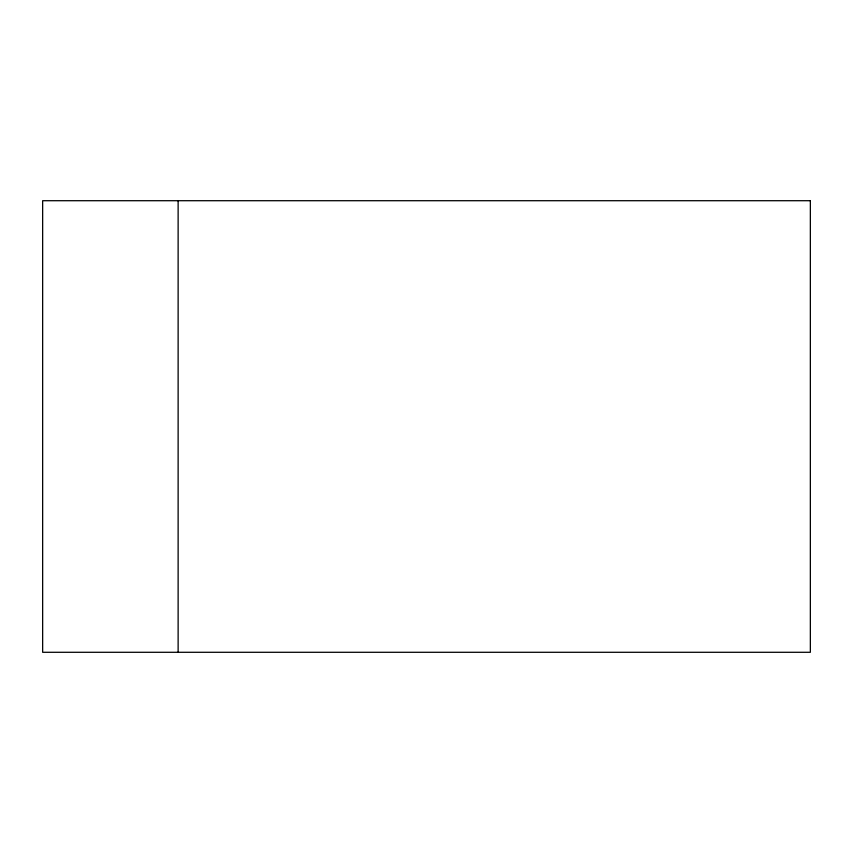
<?xml version="1.0" encoding="UTF-8"?>
<svg xmlns="http://www.w3.org/2000/svg" width="853" height="853" viewBox="0 0 853 853"><rect width="100%" height="100%" fill="white"/><g stroke="black" fill="none" stroke-linecap="round" stroke-linejoin="round"><path stroke-width="1.28" d="M178.128 200.711L178.128 652.289M810.35 200.711L42.65 200.711L42.65 652.289L810.35 652.289L810.35 200.711"/></g></svg>
